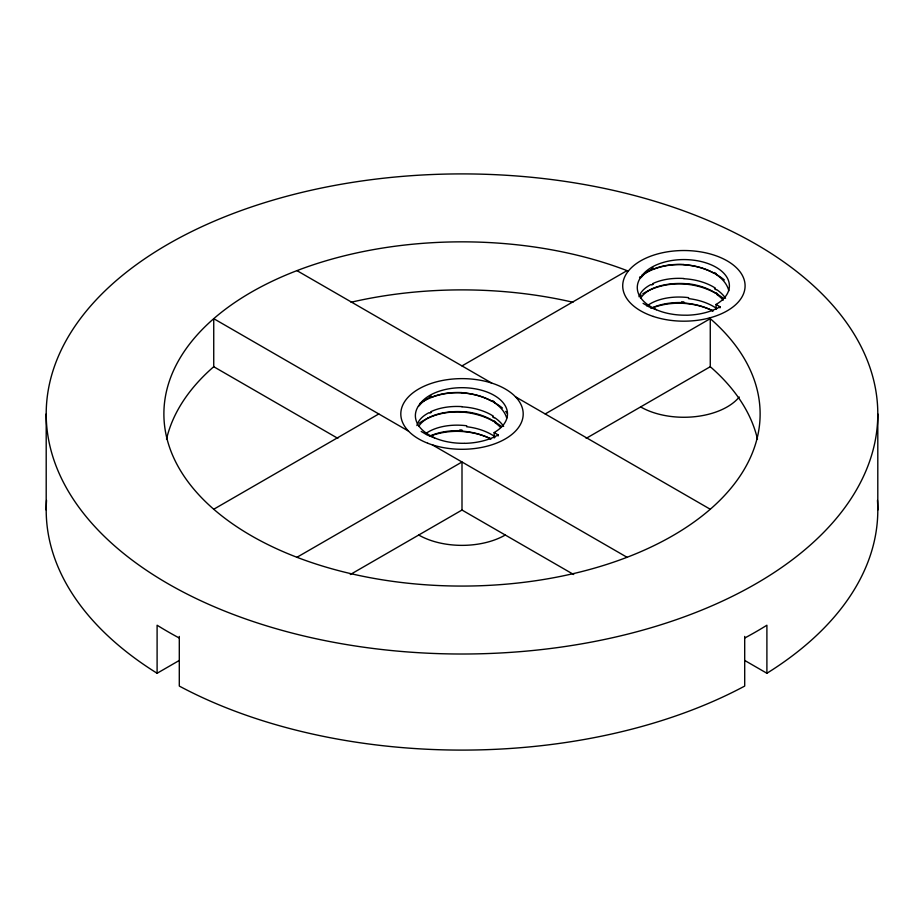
<?xml version="1.0" encoding="UTF-8"?>
<svg xmlns="http://www.w3.org/2000/svg" width="924" height="924" viewBox="0 0 924 924"><rect width="100%" height="100%" fill="white"/><g stroke="black" fill="none" stroke-linecap="round" stroke-linejoin="round"><path stroke-width="1.39" d="M641.06 277.131L640.378 278.17A45.507 26.276 0 0 1 707.334 263.328A45.507 26.276 0 0 1 716.077 304.423L716.077 309.274M419.161 405.243L418.48 406.283A45.507 26.276 0 0 1 485.435 391.441A45.507 26.276 0 0 1 494.178 432.536L494.155 437.953M639.558 277.373L640.274 276.68M640.413 295.761L641.175 295.091M419.277 423.204C443.208 406.398 478.886 409.055 501.732 426.634M419.912 403.465C444.19 387.225 479.891 389.893 502.448 408.05M641.81 275.352C666.089 259.113 701.79 261.781 724.347 279.937M642.804 293.797C666.943 278.69 701.247 281.208 723.631 298.521M213.733 509.251L378.794 413.952M462 365.916L627.049 270.628L628.285 271.102M296.951 557.288L462 462L462 510.036L350.312 574.52M545.206 413.952L710.267 318.664L709.436 317.948M46.535 500.381A415.8 240.055 0 0 0 157.103 673.261L179.302 660.441M586.163 438.357L710.267 366.713L710.267 318.664A298.117 172.118 0 0 1 519.935 582.79A298.117 172.118 0 0 1 169.566 380.515A298.117 172.118 0 0 1 627.049 270.628M651.72 268.769L653.36 268.018M651.72 284.985L653.36 284.245M429.822 396.881L431.462 396.13M429.822 413.097L431.462 412.358M651.039 308.385C670.789 300.554 693.866 301.813 713.028 310.787M430.295 436.024C449.815 428.771 472.337 430.076 491.129 438.9M681.681 301.79L683.899 301.905M459.782 429.903L462 430.018M719.969 307.877A8.189 4.655 60.7 0 0 719.981 306.78A49.85 28.783 0 0 1 686.74 315.234L686.382 315.188A48.637 28.078 0 0 1 673.977 314.472L669.958 313.813A45.923 26.507 0 0 1 656.41 309.736L648.96 306.814L643.092 303.338M464.437 443.301A48.637 28.078 0 0 1 452.079 442.584L448.059 441.926A45.923 26.507 0 0 1 434.511 437.849L427.061 434.927L421.194 431.45M656.421 309.725L652.794 307.969M434.523 437.837L430.896 436.082M296.951 270.628L491.718 383.079M515.488 396.8L710.267 509.251M408.512 431.115L213.733 318.664L213.733 366.713A298.117 172.118 0 0 0 166.516 439.177M432.282 444.837L627.049 557.288M744.698 660.441L766.897 673.261A415.8 240.055 0 0 0 877.465 500.381M213.733 366.713L337.838 438.357M462 510.036L573.688 574.52M716.054 304.435L720.073 306.826M494.155 432.548L498.175 434.938M714.471 272.534L716.077 273.573M714.471 288.762L716.077 289.79M492.573 400.646L494.178 401.674M492.573 416.874L494.178 417.902M716.077 292.781L717.625 293.878M494.178 420.894L495.726 421.991M494.178 437.121L494.767 437.526M505.671 411.411L507.045 413.178M877.8 413.952A415.8 240.055 0 0 1 254.1 621.852A415.8 240.055 0 0 1 254.1 206.064A415.8 240.055 0 0 1 877.8 413.952L877.8 510.048M766.897 673.261L766.897 625.225A415.8 240.055 0 0 1 744.709 638.034M744.698 636.417L744.709 686.07A415.8 240.055 0 0 1 179.291 686.07L179.302 636.417M157.103 673.261L157.103 625.225A415.8 240.055 0 0 0 179.291 638.034M46.2 413.952L46.2 510.048M505.266 535.019A61.192 35.331 0 0 1 418.734 535.019M431.058 435.978A47.251 27.281 0 0 1 418.295 406.237M419.519 405.324A45.807 23.527 2.1 0 1 430.365 397.17M432.536 396.858A45.807 24.232 4 0 1 462 392.596M462.012 392.746A45.807 26.311 5.8 0 1 491.73 401.155M493.532 402.067A45.807 28.656 4 0 1 506.71 418.029M429.602 436.174A45.807 23.319 0.8 0 1 430.561 435.701M430.653 435.805A45.807 24.371 4.2 0 1 459.863 430.688M462 431.162A45.807 26.195 5.7 0 1 490.043 438.646M490.113 438.669A45.807 28.656 4 0 1 490.54 438.9M418.63 426.449A45.807 23.285 -0.3 0 1 427.812 418.122M427.777 418.191A45.807 24.278 4.1 0 1 466.343 412.023M466.366 411.861A45.807 27.096 5.7 0 1 493.67 421.171M494.802 422.499A45.807 28.586 4.2 0 1 500.635 427.489M466.597 426.726A45.807 28.459 4.4 0 1 494.918 436.717M425.918 433.437A45.807 26.842 5.8 0 1 466.77 425.768M494.64 417.625A45.807 29.349 1.4 0 1 503.661 426.368M462.023 406.86A45.807 28.482 4.4 0 1 493.555 416.285M430.653 411.804A45.807 26.426 5.8 0 1 462 406.618M416.909 425.56A45.807 24.047 3.7 0 1 429.036 412.67M464.841 443.347A49.85 28.783 0 0 0 498.14 434.915A8.189 4.655 60.7 0 1 498.071 435.989M739.235 397.02A61.192 35.331 0 0 1 640.632 406.918M652.956 307.865A47.251 27.281 0 0 1 640.193 278.136M641.418 277.212A45.807 23.527 2.1 0 1 652.263 269.057M654.435 268.745A45.807 24.232 4 0 1 683.899 264.483M683.91 264.634A45.807 26.311 5.8 0 1 713.628 273.042M715.43 273.954A45.807 28.656 4 0 1 728.84 290.794M651.501 308.062A45.807 23.319 0.8 0 1 652.459 307.588M652.552 307.692A45.807 24.371 4.2 0 1 681.762 302.575M683.899 303.049A45.807 26.195 5.7 0 1 711.942 310.533M712.011 310.556A45.807 28.656 4 0 1 712.854 311.018M640.528 298.337A45.807 23.285 -0.3 0 1 649.711 290.009A45.807 24.278 4.1 0 1 688.241 283.911M688.264 283.76A45.807 27.096 5.7 0 1 715.569 293.058M716.701 294.386A45.807 28.586 4.2 0 1 723.238 300.138M688.495 298.614A45.807 28.459 4.4 0 1 716.816 308.604M647.805 305.324A45.807 26.842 5.8 0 1 688.669 297.655M646.65 305.832A45.807 24.116 3.8 0 1 647.493 305.255M716.539 289.512A45.807 29.349 1.4 0 1 725.559 298.256M683.922 278.748A45.807 28.482 4.4 0 1 715.453 288.173M652.552 283.703A45.807 26.426 5.8 0 1 683.899 278.505M639.004 296.743A45.807 24.047 3.7 0 1 650.935 284.557M351.039 302.252A298.117 172.118 0 0 1 572.961 302.252M710.267 366.713A298.117 172.118 0 0 1 757.484 439.177M653.303 316.447A61.192 35.331 0 0 0 745.091 285.851A61.192 35.331 0 0 0 653.303 255.255A61.192 35.331 0 0 0 653.303 316.447M427.731 443.231A61.192 35.331 0 0 0 523.042 416.458A61.192 35.331 0 0 0 435.227 382.19A61.192 35.331 0 0 0 427.731 443.231"/></g></svg>
